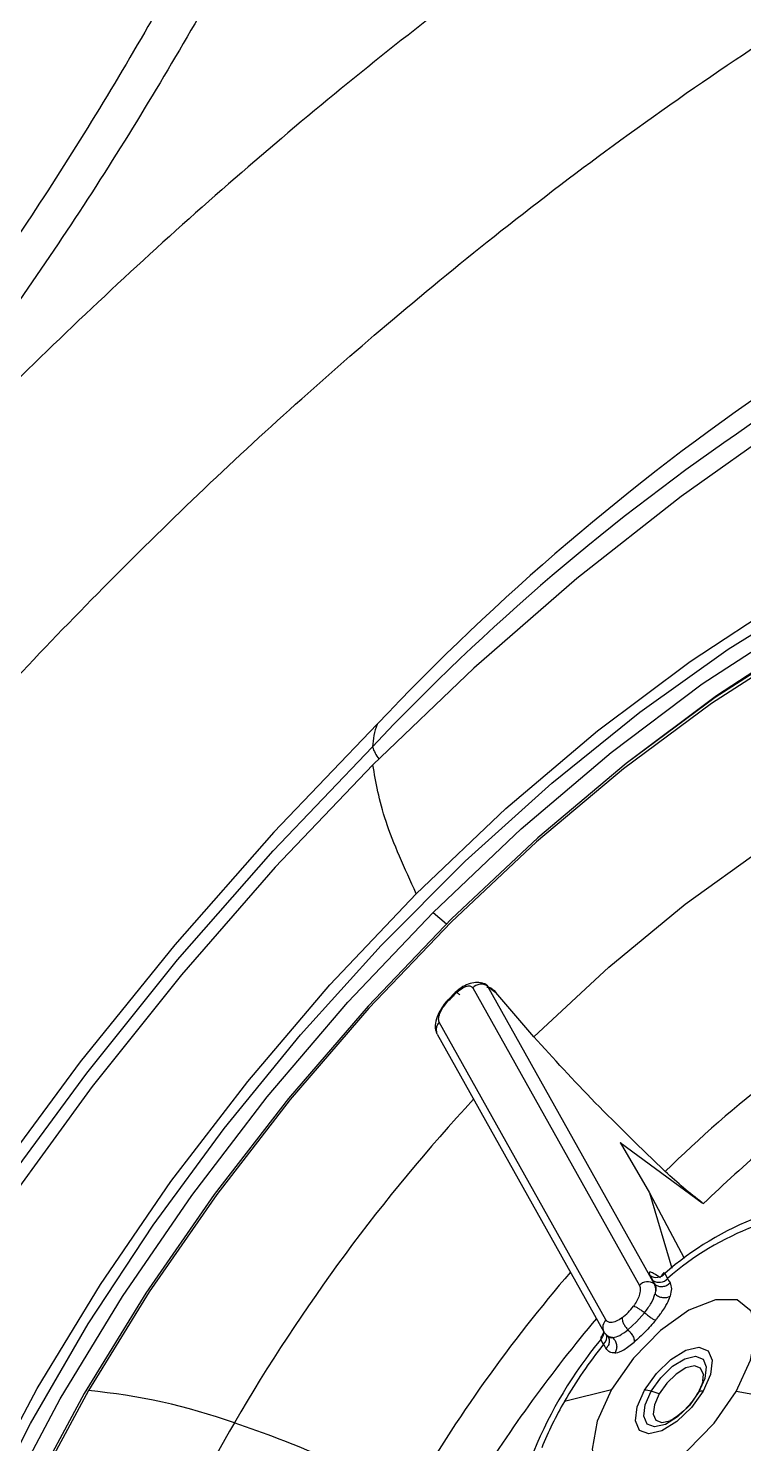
# Model space of a CAD drawing. Extents: x 400 to 501, y 484 to 634.
# Drawn here: x 485.99 to 486.757, y 523.753 to 525.268 of the extents above; entities that cross this region are included whole.
import ezdxf

# ---------------------------------------------------------------- set-up
doc = ezdxf.new("R2010")
doc.units = 0
doc.header["$MEASUREMENT"] = 0
doc.layers.add('DIM', color=3, linetype='Continuous')
doc.layers.add('GEOMETRY', color=3, linetype='Continuous', lineweight=25)

# ---------------------------------------------------------------- blocks, each defined once
blk = doc.blocks.new('2026 GRANDEE')
at = {"layer": 'GEOMETRY', "ltscale": 16}
for p, q in [((35.9988, -72.5189), (36.0133, -72.5311)), ((36.0517, -72.5947), (36.0511, -72.5943)), ((36.0228, -72.6043), (36.0146, -72.6127)), ((36.0414, -72.5997), (36.22, -72.9184)), ((36.0572, -72.5979), (36.2358, -72.9165)), ((36.0572, -72.5979), (36.0662, -72.6045)), ((36.1069, -72.6521), (36.0662, -72.6045)), ((36.1841, -72.9553), (36.0055, -72.6366)), ((36.0033, -72.6492), (36.1819, -72.9679)), ((36.1993, -72.7654), (36.2872, -72.8297)), ((36.1993, -72.7654), (36.2309, -72.8191)), ((36.2309, -72.8191), (36.2547, -72.9)), ((36.2309, -72.8191), (36.2679, -72.8891)), ((36.2872, -72.8297), (36.2887, -72.8307)), ((36.2314, -72.9077), (36.2345, -72.913)), ((36.2471, -72.9057), (36.2502, -72.9109)), ((36.237, -72.9174), (36.2358, -72.9165)), ((36.2169, -72.9573), (36.2077, -72.9658)), ((36.2255, -72.9475), (36.2169, -72.9573)), ((36.1867, -72.9734), (36.1873, -72.9755)), ((36.1816, -72.9814), (36.1786, -72.9761)), ((36.1398, -73.0424), (36.1902, -73.0299)), ((36.4068, -73.0467), (36.3237, -73.032))]:
    blk.add_line(p, q, dxfattribs=at)
at = {"layer": 'GEOMETRY', "ltscale": 16, "flags": 128}
for points in [[(36.9969, -71.7433), (36.9063, -71.7564), (36.8077, -71.7815), (36.7045, -71.8183), (36.5976, -71.8663), (36.488, -71.9252), (36.3767, -71.9944), (36.2647, -72.0734), (36.1529, -72.1613), (36.0425, -72.2574), (35.9344, -72.3608)], [(35.5133, -73.1723), (35.5673, -73.0662), (35.6294, -72.9596), (35.6989, -72.8539), (35.775, -72.7503), (35.8567, -72.65), (35.9431, -72.5542), (36.0332, -72.4639), (36.126, -72.3804), (36.2203, -72.3044), (36.315, -72.237), (36.4091, -72.1789), (36.5014, -72.1308), (36.5908, -72.0933), (36.6764, -72.0668), (36.757, -72.0516), (36.8318, -72.0478), (36.8999, -72.0557), (36.9604, -72.0749), (37.0127, -72.1054), (37.0562, -72.1467), (37.0903, -72.1985)], [(35.9808, -72.4989), (36.0768, -72.4078), (36.175, -72.3245), (36.2743, -72.2501), (36.3733, -72.1854), (36.4708, -72.1314), (36.5655, -72.0887), (36.6564, -72.0577), (36.7098, -72.0448)], [(35.9988, -72.5189), (36.0932, -72.4294), (36.1898, -72.3475), (36.2873, -72.2743), (36.3847, -72.2108), (36.4805, -72.1576), (36.5737, -72.1156), (36.663, -72.0852), (36.7474, -72.0668), (36.8257, -72.0606), (36.8344, -72.0607)], [(37.0363, -72.1327), (37.0304, -72.1283), (36.9757, -72.0979), (36.9123, -72.0795), (36.841, -72.0734), (36.7627, -72.0795), (36.6783, -72.0979), (36.589, -72.1283), (36.4958, -72.1704), (36.4, -72.2235), (36.3026, -72.2871), (36.2072, -72.3585)], [(36.8259, -72.0863), (36.7499, -72.0912), (36.6679, -72.108), (36.5809, -72.1367), (36.49, -72.1767), (36.3965, -72.2276), (36.3013, -72.2889), (36.2059, -72.3596), (36.1112, -72.4389), (36.0186, -72.5258), (35.9292, -72.6193), (35.8441, -72.7181), (35.7644, -72.821), (35.6911, -72.9267), (35.6251, -73.0339), (35.5673, -73.1412)], [(36.5051, -72.1742), (36.4837, -72.1846), (36.3913, -72.2349), (36.2973, -72.2953), (36.2031, -72.3652), (36.1096, -72.4435), (36.0182, -72.5293), (35.9299, -72.6216), (35.8458, -72.7192), (35.7672, -72.8208), (35.6948, -72.9252), (35.6296, -73.031)], [(35.9388, -72.3175), (35.8283, -72.4329), (35.722, -72.5537), (35.6207, -72.679), (35.5253, -72.8077), (35.4364, -72.9388), (35.3548, -73.0712), (35.2813, -73.2038), (35.2162, -73.3357), (35.1603, -73.4657), (35.1139, -73.5928), (35.0775, -73.7159), (35.0512, -73.8342), (35.0353, -73.9465), (35.0306, -74.0177)], [(36.1069, -72.6521), (36.1871, -72.5776), (36.269, -72.5101), (36.3515, -72.4509), (36.4334, -72.4005), (36.5135, -72.3599), (36.5906, -72.3297), (36.6636, -72.3101), (36.6755, -72.3079)], [(35.0891, -73.8498), (35.0957, -73.8011), (35.1176, -73.6888), (35.1498, -73.5713), (35.1919, -73.4497), (35.2436, -73.3248), (35.3045, -73.1979), (35.3739, -73.07), (35.4514, -72.9421), (35.5362, -72.8154), (35.6277, -72.691), (35.7251, -72.5698), (35.8275, -72.4531), (35.934, -72.3416)], [(35.9344, -72.3608), (35.8296, -72.4705), (35.7291, -72.5857), (35.6337, -72.7052), (35.5443, -72.828), (35.4617, -72.9529), (35.3867, -73.0788), (35.32, -73.2046), (35.2621, -73.3292), (35.2136, -73.4513), (35.175, -73.57), (35.1465, -73.6841), (35.1284, -73.7926), (35.1209, -73.8945), (35.1241, -73.9889), (35.1379, -74.0749), (35.1503, -74.1193)], [(35.3732, -73.5876), (35.3768, -73.5586), (35.3956, -73.4609), (35.4253, -73.3577), (35.4653, -73.2504), (35.5153, -73.1403), (35.5746, -73.0288), (35.6424, -72.9173), (35.718, -72.8072), (35.8002, -72.6998), (35.8882, -72.5966), (35.9808, -72.4989)], [(35.4396, -73.869), (35.4147, -73.8055), (35.4005, -73.7323), (35.3973, -73.6504), (35.4049, -73.5609), (35.4235, -73.4648), (35.4526, -73.3633), (35.492, -73.2578), (35.5411, -73.1496), (35.5994, -73.0399), (35.6661, -72.9303), (35.7404, -72.822), (35.8212, -72.7165), (35.9077, -72.6151), (35.9988, -72.5189)], [(36.0033, -72.6492), (36.0028, -72.6482), (36.0024, -72.6471)], [(36.3237, -73.032), (36.3391, -72.9982), (36.3447, -72.9683), (36.3396, -72.946), (36.3246, -72.9339), (36.3015, -72.9336), (36.2729, -72.9449), (36.2425, -72.9667), (36.2137, -72.9962), (36.1902, -73.0299)], [(36.1819, -72.9679), (36.1823, -72.9686), (36.1836, -72.9701)], [(36.2256, -73.0304), (36.2382, -73.0127), (36.2537, -72.9977), (36.2697, -72.9878), (36.2838, -72.9845), (36.2937, -72.9882), (36.2981, -72.9985), (36.2962, -73.0136), (36.2883, -73.0314)], [(36.2326, -73.0315), (36.2429, -73.0171), (36.2555, -73.0049), (36.2686, -72.9968), (36.28, -72.9941), (36.2882, -72.9971), (36.2917, -73.0054), (36.2902, -73.0178), (36.2838, -73.0323)], [(36.288, -73.0206), (36.2885, -73.0136), (36.2856, -73.007), (36.2791, -73.0045), (36.2699, -73.0067), (36.2595, -73.0132), (36.2494, -73.0229), (36.2412, -73.0345)], [(35.6296, -73.031), (35.5725, -73.1369), (35.5241, -73.2417), (35.4852, -73.3439), (35.456, -73.4424), (35.4371, -73.5357), (35.4287, -73.6229), (35.4308, -73.7028), (35.4435, -73.7743), (35.4666, -73.8366), (35.4997, -73.8889), (35.5426, -73.9305), (35.5946, -73.961), (35.655, -73.9799), (35.7232, -73.987)], [(36.1902, -73.0299), (36.1748, -73.0637), (36.1692, -73.0935), (36.1743, -73.1158), (36.1893, -73.1279), (36.2125, -73.1283), (36.241, -73.1169), (36.2715, -73.0951), (36.3002, -73.0657), (36.3237, -73.032)], [(36.2883, -73.0314), (36.2757, -73.0491), (36.2602, -73.0641), (36.2442, -73.074), (36.2302, -73.0773), (36.2202, -73.0736), (36.2158, -73.0634), (36.2177, -73.0482), (36.2256, -73.0304)], [(36.2838, -73.0323), (36.2735, -73.0468), (36.2608, -73.059), (36.2478, -73.0671), (36.2363, -73.0698), (36.2282, -73.0667), (36.2246, -73.0584), (36.2261, -73.046), (36.2326, -73.0315)], [(36.2412, -73.0345), (36.236, -73.0461), (36.2348, -73.056), (36.2376, -73.0626), (36.2441, -73.0651), (36.2525, -73.0633)]]:
    blk.add_lwpolyline(points, dxfattribs=at)
at = {"layer": 'GEOMETRY', "ltscale": 16}
for centre, radius, start, end in [((33.173, -70.1229), 2.6745, 312.9723, 347.4464), ((37.8409, -74.1141), 2.6164, 112.0102, 136.6331), ((37.7036, -74.0079), 2.4307, 111.6621, 136.7223), ((36.0125, -72.3447), 0.0785, 159.7459, 177.7566), ((35.9672, -72.3319), 0.0346, 196.269, 220.4285), ((36.0504, -72.6081), 0.0123, 56.2591, 137.3362), ((37.1521, -73.7147), 1.2889, 120.7555, 134.5643), ((36.0131, -72.6445), 0.011, 133.9433, 193.7661), ((37.241, -73.8133), 1.3683, 126.398, 134.1041), ((37.4865, -74.0555), 1.9678, 137.2151, 149.7929), ((36.4655, -73.1542), 0.3309, 110.8295, 131.2988), ((36.4491, -73.1368), 0.301, 110.5773, 131.3617), ((37.3612, -73.9524), 1.6048, 139.2139, 149.8115), ((36.2381, -72.8974), 0.0123, 236.9518, 317.6177), ((36.2412, -72.9027), 0.0123, 236.9517, 317.6177), ((36.229, -72.9267), 0.0123, 56.259, 137.3362), ((36.1687, -72.9089), 0.0549, 306.5136, 324.9411), ((37.3837, -73.9711), 1.5807, 139.9373, 148.0192), ((36.1913, -72.963), 0.0105, 132.8363, 207.493), ((36.1706, -72.9679), 0.0114, 314.3933, 359.5656), ((36.1741, -72.9735), 0.0109, 313.7184, 13.5646), ((36.5388, -73.2734), 0.4671, 140.4605, 157.6664), ((36.565, -73.2892), 0.4917, 141.2375, 149.874), ((35.5675, -73.6843), 0.6563, 70.5629, 84.5725), ((36.2244, -73.0608), 0.0304, 74.4421, 87.7961), ((36.2157, -73.0942), 0.0649, 66.9469, 74.9807), ((36.2854, -73.0353), 0.00338, 119.5598, 149.5386), ((36.2877, -73.0403), 0.00887, 85.9337, 116.4684), ((36.4782, -73.2392), 0.3915, 149.8291, 157.9535), ((36.9901, -73.7743), 1.3973, 149.5163, 163.0151), ((35.345, -74.3638), 1.3711, 62.6919, 71.2432)]:
    blk.add_arc(centre, radius, start, end, dxfattribs=at)
for points, knots in [([(36.1955, -70.2148), (36.1876, -70.2913), (36.1718, -70.4431), (36.1193, -70.6787), (36.0477, -70.9148), (35.9563, -71.15), (35.8473, -71.3823), (35.7215, -71.6098), (35.5817, -71.8315), (35.4768, -71.9727), (35.4245, -72.0432)], [0, 0, 0, 0, 0.13038, 0.258787, 0.385411, 0.510467, 0.63419, 0.756842, 0.878693, 1, 1, 1, 1]), ([(36.1153, -70.3046), (36.1106, -70.3564), (36.1018, -70.4523), (36.0776, -70.5894), (36.0515, -70.7047), (36.0265, -70.7977), (36.0054, -70.8678), (35.9892, -70.9179), (35.9746, -70.961), (35.9537, -71.02), (35.9191, -71.1105), (35.8652, -71.238), (35.7892, -71.3975), (35.6861, -71.587), (35.5518, -71.8047), (35.4416, -71.9533), (35.3828, -72.0325)], [0, 0, 0, 0, 0.0955, 0.176703, 0.243976, 0.297601, 0.337782, 0.364662, 0.383445, 0.411296, 0.464569, 0.536071, 0.625544, 0.732754, 0.857565, 1, 1, 1, 1]), ([(37.666, -70.9872), (37.6107, -70.9729), (37.5004, -70.9443), (37.3075, -70.9459), (37.0999, -70.9794), (36.8793, -71.0463), (36.6506, -71.1436), (36.4173, -71.2689), (36.183, -71.4194), (35.9506, -71.5924), (35.7228, -71.7852), (35.5024, -71.9956), (35.2905, -72.2201), (35.1594, -72.3798), (35.0939, -72.4596)], [0, 0, 0, 0, 0.0878766, 0.1752718, 0.2618835, 0.347506, 0.4320283, 0.5154399, 0.5978053, 0.679262, 0.759995, 0.8402102, 0.9201315, 1, 1, 1, 1]), ([(35.2704, -72.594), (35.2996, -72.5577), (35.3585, -72.4848), (35.4508, -72.3781), (35.5465, -72.273), (35.6454, -72.1704), (35.7472, -72.0704), (35.8507, -71.9746), (35.959, -71.8802), (36.0753, -71.7851), (36.2039, -71.6875), (36.3442, -71.59), (36.4851, -71.502), (36.6217, -71.4259), (36.7482, -71.3636), (36.872, -71.311), (36.9961, -71.2667), (37.146, -71.2249), (37.3148, -71.1979), (37.4929, -71.1965), (37.5949, -71.223), (37.6462, -71.2364)], [0, 0, 0, 0, 0.039072, 0.078515, 0.118329, 0.158512, 0.199064, 0.239984, 0.280114, 0.324639, 0.373558, 0.426867, 0.484564, 0.534798, 0.585025, 0.633377, 0.683417, 0.738199, 0.824562, 0.911828, 1, 1, 1, 1]), ([(35.9808, -72.4989), (35.9685, -72.4718), (35.9439, -72.4177), (35.9376, -72.3797), (35.9344, -72.3608)], [0, 0, 0, 0, 0.5, 1, 1, 1, 1]), ([(35.0939, -72.4596), (35.0252, -72.5491), (34.8875, -72.7286), (34.7046, -73.0093), (34.5423, -73.2943), (34.4049, -73.5808), (34.295, -73.864), (34.2223, -74.1157), (34.1803, -74.3345), (34.1621, -74.5215), (34.1642, -74.6959), (34.1872, -74.8549), (34.231, -74.9965), (34.2951, -75.1184), (34.3786, -75.2192), (34.4803, -75.2977), (34.5985, -75.3532), (34.7315, -75.3857), (34.8773, -75.3954), (35.0511, -75.3814), (35.2554, -75.3355), (35.4908, -75.2493), (35.7345, -75.1296), (35.9829, -74.9791), (36.2324, -74.8005), (36.4795, -74.597), (36.7206, -74.3715), (36.9536, -74.1284), (37.0976, -73.9546), (37.1696, -73.8677)], [0, 0, 0, 0, 0.039976, 0.080194, 0.120778, 0.161837, 0.203459, 0.245687, 0.277764, 0.310154, 0.342809, 0.375668, 0.408648, 0.441649, 0.474575, 0.507349, 0.539902, 0.572177, 0.604146, 0.635798, 0.677505, 0.718718, 0.759522, 0.799996, 0.84022, 0.880272, 0.920221, 0.960117, 1, 1, 1, 1]), ([(36.0513, -72.5945), (36.049, -72.5942), (36.0446, -72.5936), (36.0367, -72.5955), (36.029, -72.5991), (36.0247, -72.6028), (36.0226, -72.6045)], [0, 0, 0, 0, 0.259998, 0.515143, 0.76208, 1, 1, 1, 1]), ([(36.0508, -72.5948), (36.0515, -72.5947), (36.0546, -72.5943), (36.0561, -72.5963), (36.0572, -72.5979)], [0, 0, 0, 0, 0.2074616, 1, 1, 1, 1]), ([(36.0148, -72.6141), (36.0163, -72.6126), (36.019, -72.6098), (36.0217, -72.6071), (36.0229, -72.6059)], [0, 0, 0, 0, 0.560002, 1, 1, 1, 1]), ([(36.0277, -72.6073), (36.0268, -72.6066), (36.0249, -72.6052), (36.0231, -72.6042), (36.0222, -72.6043), (36.0226, -72.6054), (36.0229, -72.6059)], [0, 0, 0, 0, 0.241096, 0.500001, 0.758905, 1, 1, 1, 1]), ([(36.0229, -72.6059), (36.025, -72.6039), (36.0292, -72.6001), (36.0351, -72.5975), (36.0393, -72.5974), (36.0407, -72.599), (36.0414, -72.5997)], [0, 0, 0, 0, 0.2786913, 0.5580207, 0.7789551, 1, 1, 1, 1]), ([(36.0566, -72.5988), (36.0572, -72.5988), (36.0612, -72.5991), (36.064, -72.602), (36.0662, -72.6045)], [0, 0, 0, 0, 0.168134, 1, 1, 1, 1]), ([(36.0149, -72.6124), (36.0137, -72.6138), (36.0113, -72.6165), (36.007, -72.6226), (36.0028, -72.6308), (36.0011, -72.6386), (36.0012, -72.644), (36.0021, -72.6462), (36.0025, -72.6473)], [0, 0, 0, 0, 0.120867, 0.241137, 0.483848, 0.734666, 0.865021, 1, 1, 1, 1]), ([(36.0055, -72.6366), (36.0051, -72.6352), (36.0043, -72.6322), (36.0065, -72.6257), (36.0102, -72.6194), (36.0133, -72.6159), (36.0148, -72.6141)], [0, 0, 0, 0, 0.278443, 0.557745, 0.778799, 1, 1, 1, 1]), ([(36.0148, -72.6141), (36.0146, -72.6136), (36.0142, -72.6127), (36.0147, -72.6124), (36.0156, -72.6129), (36.0158, -72.6131)], [0, 0, 0, 0, 0.406543, 0.843116, 1, 1, 1, 1]), ([(36.2477, -72.7963), (36.2219, -72.7715), (36.1704, -72.7218), (36.1281, -72.6754), (36.1069, -72.6521)], [0, 0, 0, 0, 0.499999, 1, 1, 1, 1]), ([(36.2872, -72.8297), (36.2806, -72.8246), (36.2674, -72.8144), (36.2542, -72.8024), (36.2477, -72.7963)], [0, 0, 0, 0, 0.500588, 1, 1, 1, 1]), ([(36.2425, -72.9102), (36.2403, -72.9087), (36.236, -72.9057), (36.2318, -72.9039), (36.2298, -72.9043), (36.2308, -72.9065), (36.2314, -72.9077)], [0, 0, 0, 0, 0.248426, 0.496166, 0.745927, 1, 1, 1, 1]), ([(36.237, -72.9174), (36.2365, -72.9166), (36.2357, -72.9151), (36.2348, -72.9136), (36.2345, -72.913)], [0, 0, 0, 0, 0.559996, 1, 1, 1, 1]), ([(36.2462, -72.9046), (36.2451, -72.9058), (36.2435, -72.9073), (36.2434, -72.9086), (36.2433, -72.9089)], [0, 0, 0, 0, 0.754911, 1, 1, 1, 1]), ([(36.2471, -72.9057), (36.2466, -72.9053), (36.2459, -72.9047), (36.246, -72.9046), (36.2462, -72.9047), (36.2462, -72.9047)], [0, 0, 0, 0, 0.645386, 0.954478, 1, 1, 1, 1]), ([(36.2502, -72.9109), (36.2507, -72.9118), (36.2516, -72.9134), (36.2524, -72.9149), (36.2528, -72.9156)], [0, 0, 0, 0, 0.56002, 1, 1, 1, 1]), ([(36.22, -72.9184), (36.2205, -72.9198), (36.2214, -72.9227), (36.2201, -72.9286), (36.2175, -72.9347), (36.215, -72.9385), (36.2137, -72.9404)], [0, 0, 0, 0, 0.2794951, 0.5597517, 0.7793012, 1, 1, 1, 1]), ([(36.2255, -72.9475), (36.2281, -72.944), (36.2333, -72.937), (36.2356, -72.9307), (36.2367, -72.9276)], [0, 0, 0, 0, 0.502635, 1, 1, 1, 1]), ([(36.2358, -72.9165), (36.2364, -72.918), (36.2376, -72.921), (36.2371, -72.9254), (36.2368, -72.9276)], [0, 0, 0, 0, 0.499837, 1, 1, 1, 1]), ([(36.2368, -72.9276), (36.2373, -72.9256), (36.2385, -72.9216), (36.2375, -72.9188), (36.237, -72.9174)], [0, 0, 0, 0, 0.502456, 1, 1, 1, 1]), ([(36.2368, -72.9276), (36.2379, -72.9284), (36.2396, -72.9297), (36.2425, -72.9308), (36.2449, -72.9313), (36.2472, -72.9314), (36.2501, -72.9312), (36.2518, -72.9303), (36.253, -72.9298)], [0, 0, 0, 0, 0.2396939, 0.3685128, 0.4999999, 0.6314869, 0.7603059, 1, 1, 1, 1]), ([(36.237, -72.9174), (36.2381, -72.9181), (36.2405, -72.9194), (36.245, -72.9197), (36.2494, -72.9184), (36.2517, -72.9165), (36.2528, -72.9156)], [0, 0, 0, 0, 0.240868, 0.5, 0.759132, 1, 1, 1, 1]), ([(36.2528, -72.9156), (36.2535, -72.9176), (36.2549, -72.9215), (36.2536, -72.927), (36.253, -72.9298)], [0, 0, 0, 0, 0.500266, 1, 1, 1, 1]), ([(36.2375, -72.9554), (36.2381, -72.9546), (36.2399, -72.9524), (36.2418, -72.95), (36.2444, -72.9464), (36.248, -72.9411), (36.251, -72.9353), (36.2524, -72.9315), (36.2528, -72.9303), (36.2529, -72.9299), (36.253, -72.9298)], [0, 0, 0, 0, 0.0868743, 0.2454144, 0.2715165, 0.4933363, 0.8464113, 0.9487222, 0.9807914, 1, 1, 1, 1]), ([(36.2014, -72.953), (36.1993, -72.9544), (36.195, -72.9572), (36.1899, -72.9583), (36.1861, -72.9577), (36.1848, -72.9561), (36.1841, -72.9553)], [0, 0, 0, 0, 0.2793355, 0.557392, 0.7768931, 1, 1, 1, 1]), ([(36.2014, -72.953), (36.2015, -72.954), (36.2016, -72.9558), (36.2029, -72.9593), (36.205, -72.9628), (36.2068, -72.9648), (36.2077, -72.9658)], [0, 0, 0, 0, 0.25, 0.5, 0.75, 1, 1, 1, 1]), ([(36.2375, -72.9554), (36.2357, -72.9576), (36.232, -72.9619), (36.2242, -72.9703), (36.2183, -72.9756), (36.2144, -72.9791)], [0, 0, 0, 0, 0.252181, 0.501741, 1, 1, 1, 1]), ([(36.2255, -72.9475), (36.2266, -72.9484), (36.2289, -72.9504), (36.2325, -72.953), (36.2357, -72.9549), (36.2369, -72.9553), (36.2375, -72.9554)], [0, 0, 0, 0, 0.240564, 0.500068, 0.759534, 1, 1, 1, 1]), ([(36.179, -72.9735), (36.179, -72.9735), (36.1788, -72.9735), (36.1784, -72.9741), (36.1785, -72.9753), (36.1786, -72.9761)], [0, 0, 0, 0, 0.007407, 0.328846, 1, 1, 1, 1]), ([(36.1815, -72.9672), (36.1815, -72.9672), (36.1815, -72.9677), (36.181, -72.97), (36.1798, -72.9722), (36.1791, -72.9736)], [0, 0, 0, 0, 0.010779, 0.370821, 1, 1, 1, 1]), ([(36.1913, -72.9742), (36.1897, -72.974), (36.1864, -72.9736), (36.1846, -72.9713), (36.1836, -72.9701)], [0, 0, 0, 0, 0.500163, 1, 1, 1, 1]), ([(36.1847, -72.9711), (36.1855, -72.9721), (36.1872, -72.9741), (36.1879, -72.9783), (36.187, -72.9825), (36.1852, -72.9848), (36.1843, -72.9859)], [0, 0, 0, 0, 0.240868, 0.5, 0.759132, 1, 1, 1, 1]), ([(36.1847, -72.9711), (36.1855, -72.9722), (36.1872, -72.9744), (36.1899, -72.9743), (36.1913, -72.9742)], [0, 0, 0, 0, 0.497544, 1, 1, 1, 1]), ([(36.1913, -72.9742), (36.1923, -72.9752), (36.1942, -72.9773), (36.1957, -72.9817), (36.1957, -72.9863), (36.1945, -72.989), (36.1939, -72.9903)], [0, 0, 0, 0, 0.2394331, 0.4981191, 0.7578512, 1, 1, 1, 1]), ([(36.1914, -72.9742), (36.1938, -72.9737), (36.1986, -72.9727), (36.2046, -72.9681), (36.2077, -72.9658)], [0, 0, 0, 0, 0.4979455, 1, 1, 1, 1]), ([(36.2077, -72.9658), (36.2087, -72.9668), (36.2108, -72.9689), (36.2133, -72.9728), (36.2146, -72.9765), (36.2145, -72.9783), (36.2144, -72.9791)], [0, 0, 0, 0, 0.2404953, 0.4999386, 0.7594161, 1, 1, 1, 1]), ([(36.1843, -72.9859), (36.1838, -72.9851), (36.183, -72.9836), (36.1821, -72.982), (36.1816, -72.9814)], [0, 0, 0, 0, 0.559971, 1, 1, 1, 1]), ([(36.1937, -72.9906), (36.1918, -72.9906), (36.1878, -72.9904), (36.1855, -72.9874), (36.1843, -72.9859)], [0, 0, 0, 0, 0.499734, 1, 1, 1, 1]), ([(36.1937, -72.9906), (36.1941, -72.9906), (36.1969, -72.9903), (36.2033, -72.9879), (36.2106, -72.9821), (36.2144, -72.9791)], [0, 0, 0, 0, 0.057432, 0.507164, 1, 1, 1, 1]), ([(36.1939, -72.9903), (36.1939, -72.9903), (36.1938, -72.9905), (36.1938, -72.9906), (36.1937, -72.9906)], [0, 0, 0, 0, 0.5617832, 1, 1, 1, 1]), ([(36.2825, -73.0335), (36.2809, -73.0362), (36.2772, -73.042), (36.2696, -73.0509), (36.2617, -73.0579), (36.2555, -73.0619), (36.2534, -73.0628), (36.2526, -73.0631)], [0, 0, 0, 0, 0.198866, 0.436704, 0.679481, 0.8711, 1, 1, 1, 1]), ([(36.288, -73.0205), (36.288, -73.0205), (36.2879, -73.021), (36.2869, -73.0247), (36.2849, -73.0293), (36.283, -73.0326), (36.2825, -73.0335)], [0, 0, 0, 0, 0.033236, 0.403926, 0.829353, 1, 1, 1, 1])]:
    blk.add_open_spline(points, degree=3, knots=knots, dxfattribs=at)
blk.add_open_spline([(36.2137, -72.9404), (36.2144, -72.9407), (36.2159, -72.9412), (36.2189, -72.9429), (36.2223, -72.945), (36.2245, -72.9467), (36.2255, -72.9475)], degree=3, dxfattribs=at)

msp = doc.modelspace()

# ---------------------------------------------------------------- block references
at = {"layer": 'DIM'}
msp.add_blockref('2026 GRANDEE', (450.4248, 596.8403), dxfattribs=at)

doc.saveas('drawing.dxf')
